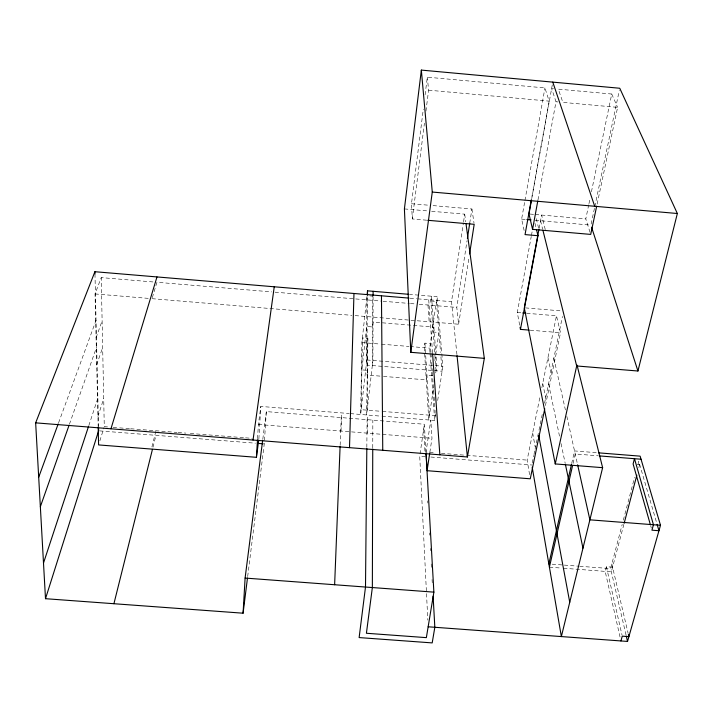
<?xml version="1.0" encoding="UTF-8"?>
<svg xmlns="http://www.w3.org/2000/svg" width="713" height="713" viewBox="0 0 713 713"><rect width="100%" height="100%" fill="white"/><g stroke="black" fill="none" stroke-linecap="round" stroke-linejoin="round"><path stroke-width="0.53" stroke-dasharray="3.56 2.67" d="M372.756 447.844L372.837 420.117M373.095 296.795L372.908 360.466L366.607 415.011L367.846 338.417L362.4 337.971L361.215 409.699L381.375 411.321M372.32 365.555L372.578 296.118L369.797 295.886M367.159 410.18L367.846 338.417M366.83 447.372L367.097 419.663M367.471 433.156L367.632 414.993M440.919 356.865L442.096 371.259L366.232 365.056L367.017 295.645L361.901 342.561L360.671 414.538L366.803 359.967L367.48 296.323M340.146 445.269L341.242 417.595M341.01 431.053L341.723 412.916M257.545 438.709L258.391 424.485L260.824 406.437L349.281 413.522M258.864 438.887L260.824 406.437M425.955 452.042L424.387 424.244L266.323 411.597L264.273 443.887L247.625 576.924M426.695 220.201L412.328 218.953L411.481 203.722L423.308 109.098M425.1 94.802L427.301 77.191L544.937 87.931L549.153 101.139L531.559 198.499M412.328 218.953L424.431 123.206M425.955 111.094L428.602 90.186L427.301 77.191M262.803 439.163L266.323 411.597M430.964 352.427L430.349 343.586L424.921 343.131L424.28 347.712L428.754 419.993L433.638 387.016M436.044 370.769L430.839 301.011L431.517 296.225L435.786 352.472M429.992 352.534L429.698 348.158L437.06 296.688L409.476 294.362M420.046 453.976L424.387 424.244M434.805 360.546L438.923 332.49L433.156 332.017L433.861 327.098L373.015 322.035L372.462 326.973L366.669 326.492L361.874 369.878L367.543 370.341L367.008 375.047L382.373 376.295M435.723 372.935L436.793 365.707L435.875 353.568M456.935 354.548L451.525 301.679L463.388 222.911M463.557 221.814L464.707 214.158L429.618 211.101M429.85 452.336L431.971 438.29L430.795 420.055L426.017 452.104L433.709 452.719M382.043 416.151L434.663 420.465L435.884 412.408M437.684 400.492L442.862 366.206L437.06 296.688M355.092 315.601L458.619 324.228L456.801 307.428L467.051 240.709M469.733 223.205L471.917 208.989L430.162 205.353M458.619 324.228L469.056 257.25M524.135 230.459L521.622 219.105L524.732 201.61M524.928 200.522L544.937 87.931M531.72 198.686L552.789 82.12M519.661 325.164L517.281 312.499L531.247 236.484M531.452 235.397L532.246 231.057M537.976 199.916L556.006 101.763L551.63 88.537L553.538 88.715M539.126 228.365L541.613 215.059L545.507 230.486M529.572 474.644L527.13 460.108L540.097 396.294M541.853 387.676L556.47 315.788L527.076 313.319M532.237 462.897L533.761 455.509M533.984 454.457L534.848 450.233M535.071 449.181L537.468 437.577M537.682 436.525L538.333 433.361M539.001 430.126L542.78 411.829M544.554 403.219L562.459 316.438M545.436 405.545L560.516 332.721L556.47 315.788M590.061 232.34L585.792 218.909L588.724 204.791M588.956 203.704L590.079 198.276M591.433 191.761L611.745 94.027L558.324 89.152L562.869 102.387L617.61 107.36L596.924 205.086M591.13 224.034L594.562 207.741M594.794 206.654L619.303 90.417M571.666 463.548L574.535 450.928L597.503 452.755M573.056 463.468L575.213 453.985L598.26 455.821M152.983 447.203L155.951 435.331M151.922 446.908L155.978 430.75M612.592 567.192L606.389 566.719L605.177 571.389L620.203 637.734M626.041 635.007L610.604 568.609L622.208 524.42M623.331 520.151L634.561 477.416M637.93 464.591L638.768 461.391L656.78 523.244M623.866 524.385L611.362 571.853L562.53 568.163M638.821 467.675L640.221 462.363M152.324 297.651L156.949 282.277L271.698 291.902M99.856 440.857L103.964 427.675M97.922 416.526L103.706 398.594M88.804 425.608L97.868 398.13M96.701 364.735L102.663 347.445M69.428 424.226L96.665 346.955M96.068 337.793L102.119 320.85M58.573 422.836L96.05 320.351M98.18 427.444L95.034 293.934L101.237 277.607L155.853 282.188M549.402 567.165L561.434 568.083M552.156 564.179L563.181 565.017M564.286 565.097L578.626 566.184M579.722 566.274L610.604 568.609M107.574 426.927L104.276 426.659L101.237 277.607M113.082 427.354L118.581 427.791M119.677 427.88L129.579 428.665M130.675 428.754L176.993 432.417M178.107 432.497L185.843 433.112M190.273 433.459L244.479 437.755M245.584 437.835L252.224 438.361M441.4 453.325L465.58 455.242M466.685 455.322L527.13 460.108M99.731 430.893L255.423 443.183M425.349 456.605L419.725 456.16L427.818 620.141M430.893 457.042L531.809 465.001M382.462 411.41L435.393 415.652L435.001 410.1M350.359 413.611L381.036 416.169M258.391 424.485L431.971 438.29M637.475 464.297L639.668 464.466M366.803 359.967L442.862 366.206M432.595 375.653L426.944 375.19L426.276 379.877L383.469 376.393M410.037 298.194L416.624 298.747M417.729 298.845L451.525 301.679M525.383 307.891L561.381 310.913M430.839 301.011L436.383 301.474L440.554 352.427M275.013 292.178L380.858 301.055M383.05 301.243L409.351 303.444M410.447 303.533L414.832 303.907M419.217 304.273L456.801 307.428M517.281 312.499L522.727 312.954M95.034 293.934L150.915 298.587M152.012 298.676L351.839 315.333M530.196 330.19L560.516 332.721M361.901 342.561L380.475 344.094M381.571 344.183L408.95 346.447M410.046 346.536L429.698 348.158M411.481 203.722L429.066 205.255M530.017 214.052L534.233 214.417M535.285 214.506L585.792 218.909M404.405 208.918L428.522 211.012M521.622 219.105L525.829 219.47M535.294 220.29L590.899 225.121M428.602 90.186L549.153 101.139M556.006 101.763L557.967 101.941M611.745 94.027L617.61 107.36M650.711 525.909L651.325 528.048M540.543 220.745L542.691 229.354M536.283 218.624L539.037 229.925M534.982 223.303L536.221 228.472M611.825 563.947L628.144 633.429M606.389 566.719L622.021 635.069M553.858 358.113L565.4 409.922M566.844 416.392L577.619 464.778M547.967 357.623L551.737 375.118M548.555 383.844L559.687 437.024M561.051 443.531L565.142 463.067M542.727 383.371L546.336 401.187M532.656 432.907L535.187 446.971M471.917 208.989L474.029 223.214M464.707 214.158L465.758 221.859M428.718 299.763L432.533 352.926M427.987 305.004L429.164 321.777M431.044 353.532L431.356 357.962M431.668 362.382L432.283 371.232M432.363 372.338L433.139 383.434M433.21 384.539L434.921 408.986M430.073 353.63L434.663 420.465M424.921 343.131L429.467 415.18M423.709 428.869L425.001 452.122M427.702 500.847L427.827 503.057M429.484 532.95L429.609 535.169M430.349 548.457L430.465 550.668M431.205 563.956L431.392 567.281M432.069 579.464L432.247 582.779M94.963 273.926L98.528 426.454"/><path stroke-width="1.07" d="M372.747 448.949L372.355 587.557L366.411 633.26L426.356 637.636L433.878 592.138L426.017 453.156M373.095 295.699L373.113 291.305M366.821 448.486L365.502 587.04L359.129 637.574L432.194 642.903L434.832 627.28L433.112 596.246M367.489 295.227L367.534 290.833L408.371 294.273M349.504 447.666L353.969 293.48M334.629 584.74L340.101 446.374M408.932 298.105L94.909 271.715L35.65 422.854L45.498 598.697L243.08 613.198L245.103 578.065L262.669 440.26M98.18 427.444L98.59 444.921L256.43 457.309L257.482 439.796M367.115 294.683L367.534 290.833M542.958 230.433L576.674 365.965L637.939 371.01L677.35 213.508L619.757 88.252L421.347 70.097L404.405 208.918L410.795 352.311L484.314 358.363L467.407 456.98L35.65 422.854M243.08 613.198L247.482 578.02M256.43 457.309L258.721 439.974M410.795 352.311L432.274 192.055L421.347 70.097M253.035 440.037L274.247 286.786M429.681 453.415L427.069 470.696L530.267 478.797L544.759 408.816M467.38 238.516L469.733 223.205M469.573 253.962L474.19 224.31L427.791 220.29M531.363 199.587L525.044 234.595L537.958 235.709L520.454 329.379L529.117 330.101M531.328 200.87L528.966 213.953L532.566 229.372L590.72 234.408L596.692 206.173M532.566 229.372L537.771 201.013M524.492 306.706L538.921 229.452M532.183 467.175L561.363 636.575L602.628 467.675L555.249 463.931L576.674 365.965M548.85 563.93L571.434 464.6M549.402 567.165L572.575 465.571M113.92 603.715L152.448 449.368M624.151 523.315L636.843 475.17M620.934 640.951L622.271 636.148L628.893 636.638L628.394 634.499M428.148 626.789L627.538 641.433L660.496 525.285L640.14 456.151L598.59 452.844M110.952 428.807L156.985 276.929M45.498 598.697L98.635 430.812L98.554 427.542M43.502 563.029L88.457 426.668M40.347 506.72L69.063 425.278M38.698 477.22L58.199 423.879M245.103 578.065L433.878 592.138M660.496 525.285L589.883 519.83L577.619 464.778M257.643 443.361L263.168 443.798M599.357 455.91L641.049 459.217M522.727 312.954L525.989 313.23M526.88 219.559L531.087 219.925M432.274 192.055L677.35 213.508M552.789 82.12L594.713 206.28M591.585 227.242L637.939 371.01M657.092 524.313L658.955 530.722L651.932 530.178L653.447 524.741L634.481 458.691L633.108 463.949L650.408 524.839M577.031 365.092L602.628 467.675M536.47 229.506L537.958 235.709M626.29 636.076L627.538 641.433M565.364 464.154L582.958 548.163M524.287 307.802L555.249 463.931M520.053 327.267L520.454 329.379M538.743 435.545L569.74 602.271M466.052 224.06L484.314 358.363M457.042 355.653L467.407 456.98M432.613 354.031L439.859 454.805M426.08 453.201L426.944 468.512M94.909 271.715L94.963 273.926M381.464 295.797L382.756 450.295"/></g></svg>
